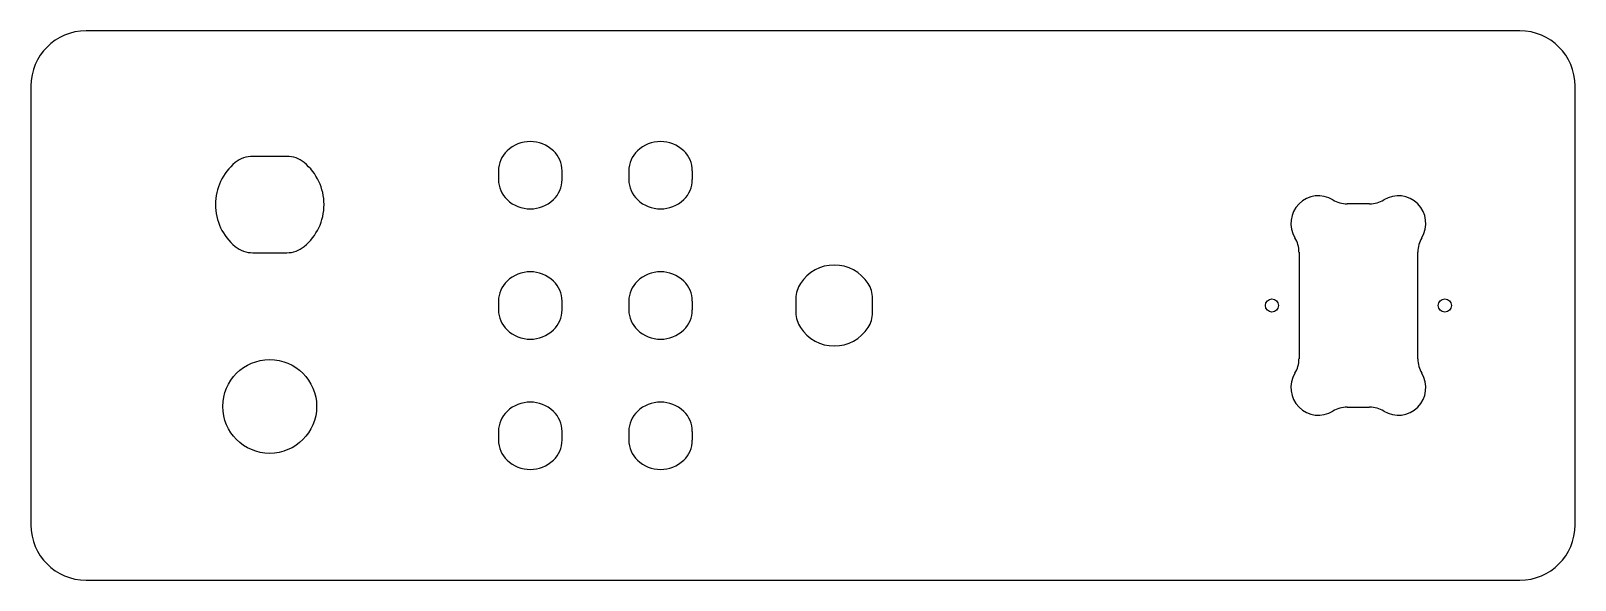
# Model space of a CAD drawing. Extents: x -178 to 178, y -63 to 63.
import ezdxf

# ---------------------------------------------------------------- set-up
doc = ezdxf.new("R2010")
doc.units = 0
doc.layers.get('0').update_dxf_attribs({"linetype": 'CONTINUOUS'})

msp = doc.modelspace()

# ---------------------------------------------------------------- linework, layer by layer
at = {"color": 7, "linetype": 'CONTINUOUS'}
for p, q in [((165.1, 63.25), (-165.1, 63.25)), ((-177.8, 50.55), (-177.8, -50.55)), ((177.8, -50.55), (177.8, 50.55)), ((-118.89, 34.35), (-126.71, 34.35)), ((-70.11, 31.01), (-70.11, 28.99)), ((-55.48, 28.99), (-55.48, 31.01)), ((-40.12, 31.01), (-40.12, 28.99)), ((-25.48, 28.99), (-25.48, 31.01)), ((130.47, 23.41), (125.32, 23.41)), ((-126.71, 12.15), (-118.89, 12.15)), ((114.22, 12.31), (114.22, -12.31)), ((141.57, -12.31), (141.57, 12.31)), ((-70.11, 1.01), (-70.11, -1.01)), ((-55.48, -1.01), (-55.48, 1.01)), ((-40.12, 1.01), (-40.12, -1.01)), ((-25.48, -1.01), (-25.48, 1.01)), ((-1.63, 1.62), (-1.63, -1.62)), ((16.03, -1.62), (16.03, 1.62)), ((125.32, -23.41), (130.47, -23.41)), ((-70.11, -28.99), (-70.11, -31.01)), ((-55.48, -31.01), (-55.48, -28.99)), ((-40.12, -28.99), (-40.12, -31.01)), ((-25.48, -31.01), (-25.48, -28.99)), ((-165.1, -63.25), (165.1, -63.25))]:
    msp.add_line(p, q, dxfattribs=at)
for centre, radius in [((107.99, 0), 1.5), ((147.8, 0), 1.5), ((-122.8, -23.25), 10.8)]:
    msp.add_circle(centre, radius, dxfattribs=at)
for centre, radius, start, end in [((-165.1, 50.55), 12.7, 90, 180), ((165.1, 50.55), 12.7, 0, 90), ((-63.77, 31.01), 6.35, 133.5736, 180), ((-62.8, 30), 7.75, 46.4264, 133.5736), ((-61.84, 31.01), 6.35, 0, 46.4264), ((-33.77, 31.01), 6.35, 133.5736, 180), ((-32.8, 30), 7.75, 46.4264, 133.5736), ((-31.84, 31.01), 6.35, 0, 46.4264), ((-122.8, 23.25), 12.5, 129.4339, 230.5661), ((-126.71, 28), 6.35, 90, 129.4339), ((-118.89, 28), 6.35, 50.5661, 90), ((-122.8, 23.25), 12.5, 309.4339, 50.5661), ((-63.77, 28.99), 6.35, 180, 226.4264), ((-61.84, 28.99), 6.35, 313.5736, 0), ((-33.77, 28.99), 6.35, 180, 226.4264), ((-31.84, 28.99), 6.35, 313.5736, 0), ((118.71, 18.92), 6.35, 58.6003, 211.3997), ((137.08, 18.92), 6.35, 328.6003, 121.3997), ((-62.8, 30), 7.75, 226.4264, 313.5736), ((-32.8, 30), 7.75, 226.4264, 313.5736), ((125.32, 29.77), 6.35, 238.6003, 270), ((130.47, 29.77), 6.35, 270, 301.3997), ((107.86, 12.31), 6.35, 0, 31.3997), ((147.93, 12.31), 6.35, 148.6003, 180), ((-126.71, 18.5), 6.35, 230.5661, 270), ((-118.89, 18.5), 6.35, 270, 309.4339), ((-62.8, 0), 7.75, 46.4264, 133.5736), ((-32.8, 0), 7.75, 46.4264, 133.5736), ((7.2, 0), 9.31, 33.0875, 146.9125), ((-63.77, 1.01), 6.35, 133.5736, 180), ((-61.84, 1.01), 6.35, 0, 46.4264), ((-33.77, 1.01), 6.35, 133.5736, 180), ((-31.84, 1.01), 6.35, 0, 46.4264), ((4.72, 1.62), 6.35, 146.9125, 180), ((9.68, 1.62), 6.35, 0, 33.0875), ((-63.77, -1.01), 6.35, 180, 226.4264), ((-61.84, -1.01), 6.35, 313.5736, 0), ((-33.77, -1.01), 6.35, 180, 226.4264), ((-31.84, -1.01), 6.35, 313.5736, 0), ((4.72, -1.62), 6.35, 180, 213.0875), ((9.68, -1.62), 6.35, 326.9125, 0), ((-62.8, 0), 7.75, 226.4264, 313.5736), ((-32.8, 0), 7.75, 226.4264, 313.5736), ((7.2, 0), 9.31, 213.0875, 326.9125), ((107.86, -12.31), 6.35, 328.6003, 0), ((147.93, -12.31), 6.35, 180, 211.3997), ((118.71, -18.92), 6.35, 148.6003, 301.3997), ((137.08, -18.92), 6.35, 238.6003, 31.3997), ((-63.77, -28.99), 6.35, 133.5736, 180), ((-62.8, -30), 7.75, 46.4264, 133.5736), ((-61.84, -28.99), 6.35, 0, 46.4264), ((-33.77, -28.99), 6.35, 133.5736, 180), ((-32.8, -30), 7.75, 46.4264, 133.5736), ((-31.84, -28.99), 6.35, 0, 46.4264), ((125.32, -29.77), 6.35, 90, 121.3997), ((130.47, -29.77), 6.35, 58.6003, 90), ((-63.77, -31.01), 6.35, 180, 226.4264), ((-61.84, -31.01), 6.35, 313.5736, 0), ((-33.77, -31.01), 6.35, 180, 226.4264), ((-31.84, -31.01), 6.35, 313.5736, 0), ((-62.8, -30), 7.75, 226.4264, 313.5736), ((-32.8, -30), 7.75, 226.4264, 313.5736), ((-165.1, -50.55), 12.7, 180, 270), ((165.1, -50.55), 12.7, 270, 0)]:
    msp.add_arc(centre, radius, start, end, dxfattribs=at)

doc.saveas('drawing.dxf')
